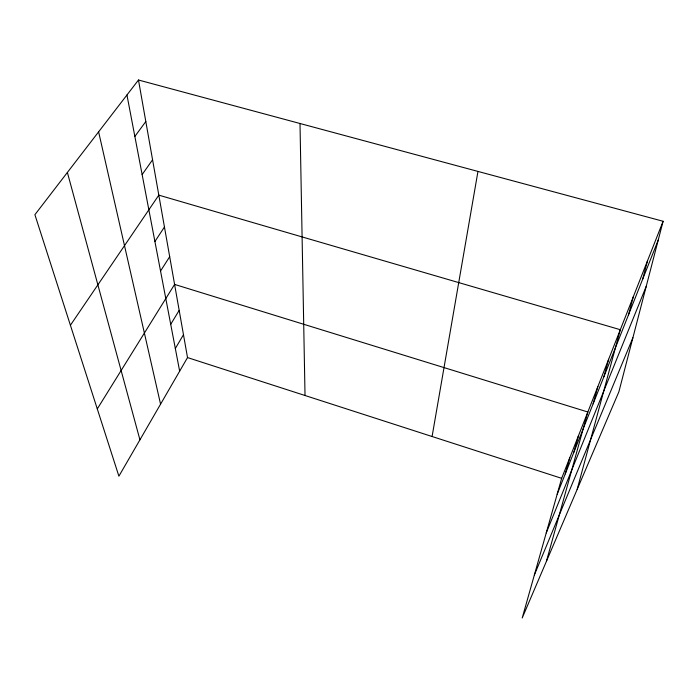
<?xml version="1.0" encoding="UTF-8"?>
<svg xmlns="http://www.w3.org/2000/svg" width="698" height="698" viewBox="0 0 698 698"><rect width="100%" height="100%" fill="white"/><g stroke="black" fill="none" stroke-linecap="round" stroke-linejoin="round"><path stroke-width="1.05" d="M432.088 436.512L477.964 171.42M663.1 221.275L618.89 391.77L522.209 617.992L561.663 478.331L663.1 221.275L138.474 80.008L34.9 214.696L118.896 476.184L187.518 357.577L138.474 80.008M642.684 279.139L647.552 260.677M628.497 314.833L633.348 296.685M577.167 489.385L620.313 329.709L158.821 195.143L70.411 325.251M603.875 376.763L608.656 359.252M593.125 403.793L597.854 386.605M546.429 561.314L587.838 412.003L174.596 284.409L97.284 408.906M573.887 452.182L578.511 435.639M565.249 473.925L569.804 457.705M557.17 494.245L658.24 240.033M546.229 532.967L646.217 286.372M534.363 574.978L632.877 337.815M175.329 348.485L183.478 334.7M170.713 324.334L179.177 310.366M160.54 271.025L169.693 256.69M154.912 241.508L164.449 227.007M142.139 174.579L152.574 159.781M134.854 136.442L145.812 121.522M187.518 357.577L561.663 478.331M67.383 172.458L139.932 439.819M98.61 131.852L160.566 404.159M126.949 94.998L179.656 371.17M300 123.502L305.026 395.504"/></g></svg>
